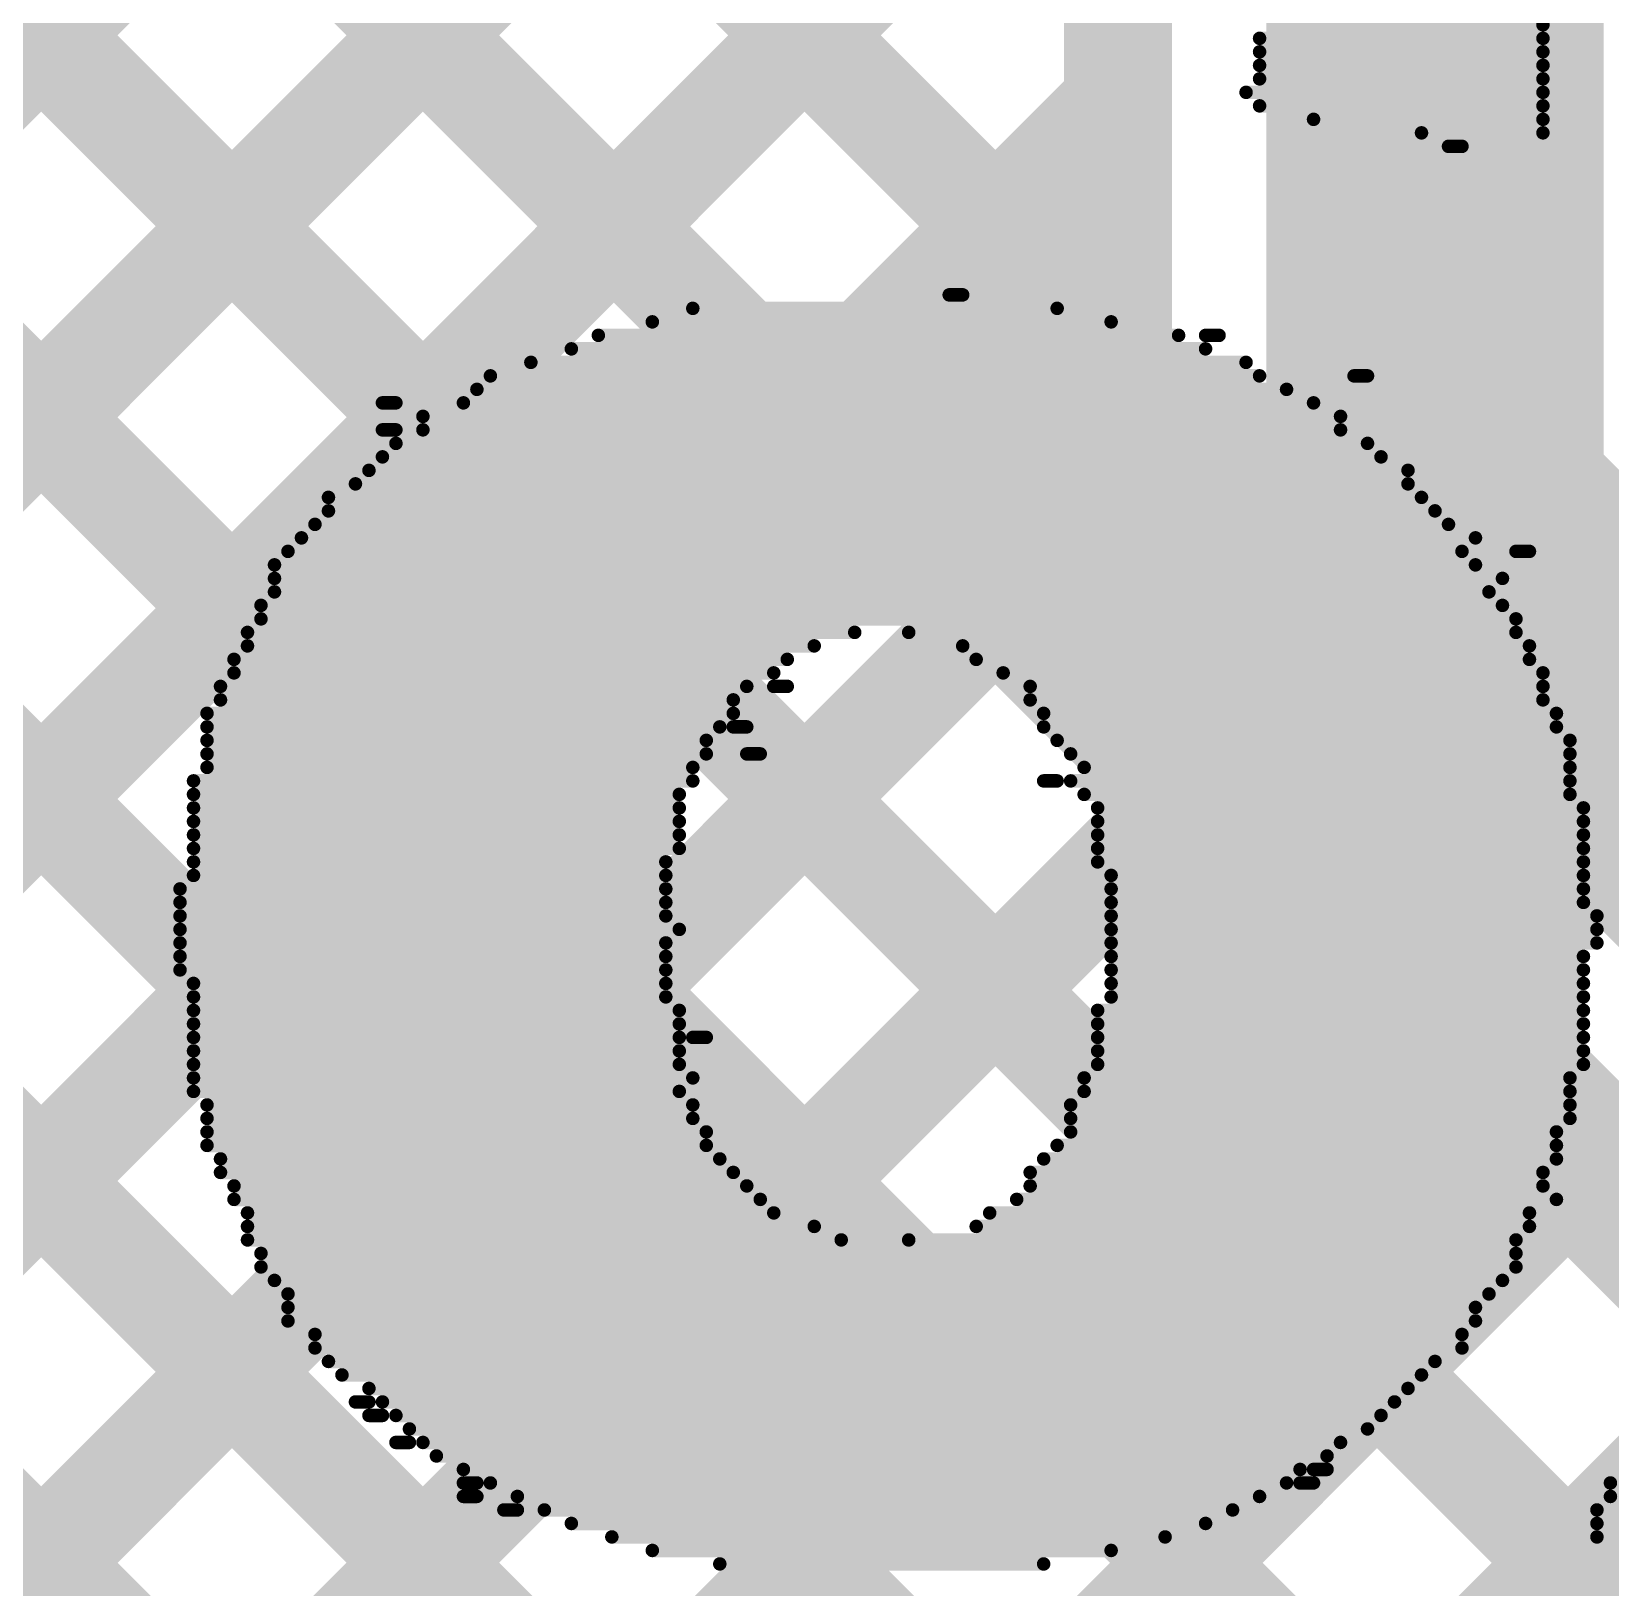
# Model space of a CAD drawing. Header units: millimetres. Extents: x 9.08 to 12.48, y 2.73 to 6.
# Drawn here: x 11.214 to 11.331, y 3.8873 to 4.0025 of the extents above; entities that cross this region are included whole.
import ezdxf

# ---------------------------------------------------------------- set-up
doc = ezdxf.new("R2010")
doc.units = ezdxf.units.MM
doc.header["$MEASUREMENT"] = 0
doc.layers.add('BottomLayer', color=5, linetype='Continuous')
doc.layers.add('BottomOverlay', color=54, linetype='Continuous')

msp = doc.modelspace()

# ---------------------------------------------------------------- linework, layer by layer
at = {"layer": 'BottomLayer'}
for points, const_width in [([(11.04298, 4.23052), (11.2945, 3.97901)], 0.008), ([(11.318, 3.966), (11.318, 4.21825)], 0.025), ([(11.2945, 3.966), (11.2945, 4.20548)], 0.008), ([(11.04298, 4.20224), (11.4025, 3.84272)], 0.008), ([(11.09892, 4.11802), (11.4025, 3.81444)], 0.008), ([(11.08388, 4.10477), (11.4025, 3.78615)], 0.008), ([(11.008, 3.79551), (11.2945, 4.08201)], 0.008), ([(11.008, 3.76723), (11.2945, 4.05373)], 0.008), ([(11.008, 3.73894), (11.2945, 4.02544)], 0.008), ([(11.15968, 4.00069), (11.4025, 3.75787)], 0.008), ([(11.008, 3.71066), (11.2945, 3.99716)], 0.008), ([(11.1138, 3.99), (11.4025, 3.7013)], 0.008), ([(11.14563, 3.98645), (11.4025, 3.72959)], 0.008), ([(11.318, 3.966), (11.426, 3.858)], 0.025), ([(11.00825, 3.68262), (11.2945, 3.96887)], 0.008), ([(11.00825, 3.65434), (11.30234, 3.94843)], 0.008), ([(11.3014, 3.94937), (11.4025, 3.84827)], 0.008), ([(11.02156, 3.63937), (11.31648, 3.93429)], 0.008), ([(11.04985, 3.63937), (11.33062, 3.92014)], 0.008), ([(11.07813, 3.63937), (11.34477, 3.906)], 0.008)]:
    msp.add_lwpolyline(points, dxfattribs=dict(at, const_width=const_width))
for points, const_width in [([(11.2925, 3.99716, 1), (11.2965, 3.99716, 1)], 0.004), ([(11.2925, 3.97901, 1), (11.2965, 3.97901, 1)], 0.004), ([(11.31175, 3.966, 1), (11.32425, 3.966, 1)], 0.0125), ([(11.31175, 3.966, 1), (11.32425, 3.966, 1)], 0.0125), ([(11.2925, 3.96887, 1), (11.2965, 3.96887, 1)], 0.004), ([(11.2925, 3.966, 1), (11.2965, 3.966, 1)], 0.004), ([(11.2925, 3.966, 1), (11.2965, 3.966, 1)], 0.004), ([(11.2925, 3.966, 1), (11.2965, 3.966, 1)], 0.004), ([(11.29938, 3.94938, 1), (11.30338, 3.94938, 1)], 0.004), ([(11.2994, 3.94937, 1), (11.3034, 3.94937, 1)], 0.004), ([(11.2994, 3.94937, 1), (11.3034, 3.94937, 1)], 0.004), ([(11.30034, 3.94843, 1), (11.30434, 3.94843, 1)], 0.004), ([(11.31448, 3.93429, 1), (11.31848, 3.93429, 1)], 0.004), ([(11.32862, 3.92014, 1), (11.33262, 3.92014, 1)], 0.004)]:
    msp.add_lwpolyline(points, format="xyb", close=True, dxfattribs=dict(at, const_width=const_width))
at = {"layer": 'BottomLayer', "const_width": 0.008}
for points in [[(11.30138, 3.94938, -0.198912), (11.2945, 3.966)], [(11.3014, 3.94937, -0.199188), (11.2945, 3.966)]]:
    msp.add_lwpolyline(points, format="xyb", dxfattribs=at)
at = {"layer": 'BottomOverlay', "const_width": 0.0005}
for points in [[(11.32575, 4.003, 1), (11.32625, 4.003, 1)], [(11.30475, 4.002, 1), (11.30525, 4.002, 1)], [(11.30475, 4.001, 1), (11.30525, 4.001, 1)], [(11.32575, 4.002, 1), (11.32625, 4.002, 1)], [(11.32575, 4.001, 1), (11.32625, 4.001, 1)], [(11.30475, 4, 1), (11.30525, 4, 1)], [(11.32575, 4, 1), (11.32625, 4, 1)], [(11.30475, 3.999, 1), (11.30525, 3.999, 1)], [(11.32575, 3.999, 1), (11.32625, 3.999, 1)], [(11.30375, 3.998, 1), (11.30425, 3.998, 1)], [(11.32575, 3.998, 1), (11.32625, 3.998, 1)], [(11.30475, 3.997, 1), (11.30525, 3.997, 1)], [(11.32575, 3.997, 1), (11.32625, 3.997, 1)], [(11.30875, 3.996, 1), (11.30925, 3.996, 1)], [(11.32575, 3.996, 1), (11.32625, 3.996, 1)], [(11.31675, 3.995, 1), (11.31725, 3.995, 1)], [(11.31875, 3.994, 1), (11.31925, 3.994, 1)], [(11.31975, 3.994, 1), (11.32025, 3.994, 1)], [(11.32575, 3.995, 1), (11.32625, 3.995, 1)], [(11.28175, 3.983, 1), (11.28225, 3.983, 1)], [(11.28275, 3.983, 1), (11.28325, 3.983, 1)], [(11.26275, 3.982, 1), (11.26325, 3.982, 1)], [(11.28975, 3.982, 1), (11.29025, 3.982, 1)], [(11.25575, 3.98, 1), (11.25625, 3.98, 1)], [(11.25975, 3.981, 1), (11.26025, 3.981, 1)], [(11.29375, 3.981, 1), (11.29425, 3.981, 1)], [(11.29875, 3.98, 1), (11.29925, 3.98, 1)], [(11.30075, 3.98, 1), (11.30125, 3.98, 1)], [(11.30175, 3.98, 1), (11.30225, 3.98, 1)], [(11.25375, 3.979, 1), (11.25425, 3.979, 1)], [(11.30075, 3.979, 1), (11.30125, 3.979, 1)], [(11.25075, 3.978, 1), (11.25125, 3.978, 1)], [(11.30375, 3.978, 1), (11.30425, 3.978, 1)], [(11.24775, 3.977, 1), (11.24825, 3.977, 1)], [(11.30475, 3.977, 1), (11.30525, 3.977, 1)], [(11.31175, 3.977, 1), (11.31225, 3.977, 1)], [(11.31275, 3.977, 1), (11.31325, 3.977, 1)], [(11.24675, 3.976, 1), (11.24725, 3.976, 1)], [(11.30675, 3.976, 1), (11.30725, 3.976, 1)], [(11.23975, 3.975, 1), (11.24025, 3.975, 1)], [(11.24075, 3.975, 1), (11.24125, 3.975, 1)], [(11.24275, 3.974, 1), (11.24325, 3.974, 1)], [(11.24575, 3.975, 1), (11.24625, 3.975, 1)], [(11.30875, 3.975, 1), (11.30925, 3.975, 1)], [(11.31075, 3.974, 1), (11.31125, 3.974, 1)], [(11.23975, 3.973, 1), (11.24025, 3.973, 1)], [(11.24075, 3.973, 1), (11.24125, 3.973, 1)], [(11.24275, 3.973, 1), (11.24325, 3.973, 1)], [(11.31075, 3.973, 1), (11.31125, 3.973, 1)], [(11.24075, 3.972, 1), (11.24125, 3.972, 1)], [(11.31275, 3.972, 1), (11.31325, 3.972, 1)], [(11.23975, 3.971, 1), (11.24025, 3.971, 1)], [(11.31375, 3.971, 1), (11.31425, 3.971, 1)], [(11.23875, 3.97, 1), (11.23925, 3.97, 1)], [(11.31575, 3.97, 1), (11.31625, 3.97, 1)], [(11.23775, 3.969, 1), (11.23825, 3.969, 1)], [(11.31575, 3.969, 1), (11.31625, 3.969, 1)], [(11.23575, 3.968, 1), (11.23625, 3.968, 1)], [(11.23575, 3.967, 1), (11.23625, 3.967, 1)], [(11.31675, 3.968, 1), (11.31725, 3.968, 1)], [(11.31775, 3.967, 1), (11.31825, 3.967, 1)], [(11.23475, 3.966, 1), (11.23525, 3.966, 1)], [(11.31875, 3.966, 1), (11.31925, 3.966, 1)], [(11.23375, 3.965, 1), (11.23425, 3.965, 1)], [(11.32075, 3.965, 1), (11.32125, 3.965, 1)], [(11.23275, 3.964, 1), (11.23325, 3.964, 1)], [(11.31975, 3.964, 1), (11.32025, 3.964, 1)], [(11.32375, 3.964, 1), (11.32425, 3.964, 1)], [(11.32475, 3.964, 1), (11.32525, 3.964, 1)], [(11.23175, 3.963, 1), (11.23225, 3.963, 1)], [(11.32075, 3.963, 1), (11.32125, 3.963, 1)], [(11.23175, 3.962, 1), (11.23225, 3.962, 1)], [(11.32275, 3.962, 1), (11.32325, 3.962, 1)], [(11.23075, 3.96, 1), (11.23125, 3.96, 1)], [(11.23175, 3.961, 1), (11.23225, 3.961, 1)], [(11.32175, 3.961, 1), (11.32225, 3.961, 1)], [(11.32275, 3.96, 1), (11.32325, 3.96, 1)], [(11.23075, 3.959, 1), (11.23125, 3.959, 1)], [(11.32375, 3.959, 1), (11.32425, 3.959, 1)], [(11.22975, 3.958, 1), (11.23025, 3.958, 1)], [(11.27475, 3.958, 1), (11.27525, 3.958, 1)], [(11.27875, 3.958, 1), (11.27925, 3.958, 1)], [(11.32375, 3.958, 1), (11.32425, 3.958, 1)], [(11.22975, 3.957, 1), (11.23025, 3.957, 1)], [(11.27175, 3.957, 1), (11.27225, 3.957, 1)], [(11.28275, 3.957, 1), (11.28325, 3.957, 1)], [(11.32475, 3.957, 1), (11.32525, 3.957, 1)], [(11.22875, 3.956, 1), (11.22925, 3.956, 1)], [(11.26975, 3.956, 1), (11.27025, 3.956, 1)], [(11.28375, 3.956, 1), (11.28425, 3.956, 1)], [(11.32475, 3.956, 1), (11.32525, 3.956, 1)], [(11.22875, 3.955, 1), (11.22925, 3.955, 1)], [(11.26875, 3.955, 1), (11.26925, 3.955, 1)], [(11.28575, 3.955, 1), (11.28625, 3.955, 1)], [(11.32575, 3.955, 1), (11.32625, 3.955, 1)], [(11.22775, 3.954, 1), (11.22825, 3.954, 1)], [(11.22775, 3.953, 1), (11.22825, 3.953, 1)], [(11.26575, 3.953, 1), (11.26625, 3.953, 1)], [(11.26675, 3.954, 1), (11.26725, 3.954, 1)], [(11.26875, 3.954, 1), (11.26925, 3.954, 1)], [(11.26975, 3.954, 1), (11.27025, 3.954, 1)], [(11.28775, 3.954, 1), (11.28825, 3.954, 1)], [(11.28775, 3.953, 1), (11.28825, 3.953, 1)], [(11.32575, 3.954, 1), (11.32625, 3.954, 1)], [(11.32575, 3.953, 1), (11.32625, 3.953, 1)], [(11.22675, 3.952, 1), (11.22725, 3.952, 1)], [(11.26575, 3.952, 1), (11.26625, 3.952, 1)], [(11.28875, 3.952, 1), (11.28925, 3.952, 1)], [(11.32675, 3.952, 1), (11.32725, 3.952, 1)], [(11.22675, 3.951, 1), (11.22725, 3.951, 1)], [(11.26475, 3.951, 1), (11.26525, 3.951, 1)], [(11.26575, 3.951, 1), (11.26625, 3.951, 1)], [(11.26675, 3.951, 1), (11.26725, 3.951, 1)], [(11.28875, 3.951, 1), (11.28925, 3.951, 1)], [(11.32675, 3.951, 1), (11.32725, 3.951, 1)], [(11.22675, 3.95, 1), (11.22725, 3.95, 1)], [(11.26375, 3.95, 1), (11.26425, 3.95, 1)], [(11.28975, 3.95, 1), (11.29025, 3.95, 1)], [(11.32775, 3.95, 1), (11.32825, 3.95, 1)], [(11.22675, 3.949, 1), (11.22725, 3.949, 1)], [(11.26375, 3.949, 1), (11.26425, 3.949, 1)], [(11.26675, 3.949, 1), (11.26725, 3.949, 1)], [(11.26775, 3.949, 1), (11.26825, 3.949, 1)], [(11.29075, 3.949, 1), (11.29125, 3.949, 1)], [(11.32775, 3.949, 1), (11.32825, 3.949, 1)], [(11.22675, 3.948, 1), (11.22725, 3.948, 1)], [(11.26275, 3.948, 1), (11.26325, 3.948, 1)], [(11.29175, 3.948, 1), (11.29225, 3.948, 1)], [(11.32775, 3.948, 1), (11.32825, 3.948, 1)], [(11.22575, 3.947, 1), (11.22625, 3.947, 1)], [(11.22575, 3.946, 1), (11.22625, 3.946, 1)], [(11.26175, 3.946, 1), (11.26225, 3.946, 1)], [(11.26275, 3.947, 1), (11.26325, 3.947, 1)], [(11.28875, 3.947, 1), (11.28925, 3.947, 1)], [(11.28975, 3.947, 1), (11.29025, 3.947, 1)], [(11.29075, 3.947, 1), (11.29125, 3.947, 1)], [(11.29175, 3.946, 1), (11.29225, 3.946, 1)], [(11.32775, 3.947, 1), (11.32825, 3.947, 1)], [(11.32775, 3.946, 1), (11.32825, 3.946, 1)], [(11.22575, 3.945, 1), (11.22625, 3.945, 1)], [(11.26175, 3.945, 1), (11.26225, 3.945, 1)], [(11.29275, 3.945, 1), (11.29325, 3.945, 1)], [(11.32875, 3.945, 1), (11.32925, 3.945, 1)], [(11.22575, 3.944, 1), (11.22625, 3.944, 1)], [(11.26175, 3.944, 1), (11.26225, 3.944, 1)], [(11.29275, 3.944, 1), (11.29325, 3.944, 1)], [(11.32875, 3.944, 1), (11.32925, 3.944, 1)], [(11.22575, 3.943, 1), (11.22625, 3.943, 1)], [(11.26175, 3.943, 1), (11.26225, 3.943, 1)], [(11.29275, 3.943, 1), (11.29325, 3.943, 1)], [(11.32875, 3.943, 1), (11.32925, 3.943, 1)], [(11.22575, 3.942, 1), (11.22625, 3.942, 1)], [(11.26175, 3.942, 1), (11.26225, 3.942, 1)], [(11.29275, 3.942, 1), (11.29325, 3.942, 1)], [(11.32875, 3.942, 1), (11.32925, 3.942, 1)], [(11.22575, 3.941, 1), (11.22625, 3.941, 1)], [(11.26075, 3.941, 1), (11.26125, 3.941, 1)], [(11.29275, 3.941, 1), (11.29325, 3.941, 1)], [(11.32875, 3.941, 1), (11.32925, 3.941, 1)], [(11.22475, 3.939, 1), (11.22525, 3.939, 1)], [(11.22575, 3.94, 1), (11.22625, 3.94, 1)], [(11.26075, 3.94, 1), (11.26125, 3.94, 1)], [(11.26075, 3.939, 1), (11.26125, 3.939, 1)], [(11.29375, 3.94, 1), (11.29425, 3.94, 1)], [(11.29375, 3.939, 1), (11.29425, 3.939, 1)], [(11.32875, 3.94, 1), (11.32925, 3.94, 1)], [(11.32875, 3.939, 1), (11.32925, 3.939, 1)], [(11.22475, 3.938, 1), (11.22525, 3.938, 1)], [(11.26075, 3.938, 1), (11.26125, 3.938, 1)], [(11.29375, 3.938, 1), (11.29425, 3.938, 1)], [(11.32875, 3.938, 1), (11.32925, 3.938, 1)], [(11.22475, 3.937, 1), (11.22525, 3.937, 1)], [(11.26075, 3.937, 1), (11.26125, 3.937, 1)], [(11.29375, 3.937, 1), (11.29425, 3.937, 1)], [(11.32975, 3.937, 1), (11.33025, 3.937, 1)], [(11.22475, 3.936, 1), (11.22525, 3.936, 1)], [(11.26175, 3.936, 1), (11.26225, 3.936, 1)], [(11.29375, 3.936, 1), (11.29425, 3.936, 1)], [(11.32975, 3.936, 1), (11.33025, 3.936, 1)], [(11.22475, 3.935, 1), (11.22525, 3.935, 1)], [(11.26075, 3.935, 1), (11.26125, 3.935, 1)], [(11.29375, 3.935, 1), (11.29425, 3.935, 1)], [(11.32975, 3.935, 1), (11.33025, 3.935, 1)], [(11.22475, 3.934, 1), (11.22525, 3.934, 1)], [(11.26075, 3.934, 1), (11.26125, 3.934, 1)], [(11.29375, 3.934, 1), (11.29425, 3.934, 1)], [(11.32875, 3.934, 1), (11.32925, 3.934, 1)], [(11.22475, 3.933, 1), (11.22525, 3.933, 1)], [(11.22575, 3.932, 1), (11.22625, 3.932, 1)], [(11.26075, 3.933, 1), (11.26125, 3.933, 1)], [(11.26075, 3.932, 1), (11.26125, 3.932, 1)], [(11.29375, 3.933, 1), (11.29425, 3.933, 1)], [(11.29375, 3.932, 1), (11.29425, 3.932, 1)], [(11.32875, 3.933, 1), (11.32925, 3.933, 1)], [(11.32875, 3.932, 1), (11.32925, 3.932, 1)], [(11.22575, 3.931, 1), (11.22625, 3.931, 1)], [(11.26075, 3.931, 1), (11.26125, 3.931, 1)], [(11.29375, 3.931, 1), (11.29425, 3.931, 1)], [(11.32875, 3.931, 1), (11.32925, 3.931, 1)], [(11.22575, 3.93, 1), (11.22625, 3.93, 1)], [(11.26175, 3.93, 1), (11.26225, 3.93, 1)], [(11.29275, 3.93, 1), (11.29325, 3.93, 1)], [(11.32875, 3.93, 1), (11.32925, 3.93, 1)], [(11.22575, 3.929, 1), (11.22625, 3.929, 1)], [(11.26175, 3.929, 1), (11.26225, 3.929, 1)], [(11.29275, 3.929, 1), (11.29325, 3.929, 1)], [(11.32875, 3.929, 1), (11.32925, 3.929, 1)], [(11.22575, 3.928, 1), (11.22625, 3.928, 1)], [(11.26175, 3.928, 1), (11.26225, 3.928, 1)], [(11.26275, 3.928, 1), (11.26325, 3.928, 1)], [(11.26375, 3.928, 1), (11.26425, 3.928, 1)], [(11.29275, 3.928, 1), (11.29325, 3.928, 1)], [(11.32875, 3.928, 1), (11.32925, 3.928, 1)], [(11.22575, 3.927, 1), (11.22625, 3.927, 1)], [(11.26175, 3.927, 1), (11.26225, 3.927, 1)], [(11.29275, 3.927, 1), (11.29325, 3.927, 1)], [(11.32875, 3.927, 1), (11.32925, 3.927, 1)], [(11.22575, 3.926, 1), (11.22625, 3.926, 1)], [(11.22575, 3.925, 1), (11.22625, 3.925, 1)], [(11.26175, 3.926, 1), (11.26225, 3.926, 1)], [(11.26275, 3.925, 1), (11.26325, 3.925, 1)], [(11.29175, 3.925, 1), (11.29225, 3.925, 1)], [(11.29275, 3.926, 1), (11.29325, 3.926, 1)], [(11.32775, 3.925, 1), (11.32825, 3.925, 1)], [(11.32875, 3.926, 1), (11.32925, 3.926, 1)], [(11.22575, 3.924, 1), (11.22625, 3.924, 1)], [(11.26175, 3.924, 1), (11.26225, 3.924, 1)], [(11.29175, 3.924, 1), (11.29225, 3.924, 1)], [(11.32775, 3.924, 1), (11.32825, 3.924, 1)], [(11.22675, 3.923, 1), (11.22725, 3.923, 1)], [(11.26275, 3.923, 1), (11.26325, 3.923, 1)], [(11.29075, 3.923, 1), (11.29125, 3.923, 1)], [(11.32775, 3.923, 1), (11.32825, 3.923, 1)], [(11.22675, 3.922, 1), (11.22725, 3.922, 1)], [(11.26275, 3.922, 1), (11.26325, 3.922, 1)], [(11.29075, 3.922, 1), (11.29125, 3.922, 1)], [(11.32775, 3.922, 1), (11.32825, 3.922, 1)], [(11.22675, 3.921, 1), (11.22725, 3.921, 1)], [(11.26375, 3.921, 1), (11.26425, 3.921, 1)], [(11.29075, 3.921, 1), (11.29125, 3.921, 1)], [(11.32675, 3.921, 1), (11.32725, 3.921, 1)], [(11.22675, 3.92, 1), (11.22725, 3.92, 1)], [(11.22775, 3.919, 1), (11.22825, 3.919, 1)], [(11.26375, 3.92, 1), (11.26425, 3.92, 1)], [(11.26475, 3.919, 1), (11.26525, 3.919, 1)], [(11.28875, 3.919, 1), (11.28925, 3.919, 1)], [(11.28975, 3.92, 1), (11.29025, 3.92, 1)], [(11.32675, 3.92, 1), (11.32725, 3.92, 1)], [(11.32675, 3.919, 1), (11.32725, 3.919, 1)], [(11.22775, 3.918, 1), (11.22825, 3.918, 1)], [(11.26575, 3.918, 1), (11.26625, 3.918, 1)], [(11.28775, 3.918, 1), (11.28825, 3.918, 1)], [(11.32575, 3.918, 1), (11.32625, 3.918, 1)], [(11.22875, 3.917, 1), (11.22925, 3.917, 1)], [(11.26675, 3.917, 1), (11.26725, 3.917, 1)], [(11.28775, 3.917, 1), (11.28825, 3.917, 1)], [(11.32575, 3.917, 1), (11.32625, 3.917, 1)], [(11.22875, 3.916, 1), (11.22925, 3.916, 1)], [(11.26775, 3.916, 1), (11.26825, 3.916, 1)], [(11.28675, 3.916, 1), (11.28725, 3.916, 1)], [(11.32675, 3.916, 1), (11.32725, 3.916, 1)], [(11.22975, 3.915, 1), (11.23025, 3.915, 1)], [(11.26875, 3.915, 1), (11.26925, 3.915, 1)], [(11.28475, 3.915, 1), (11.28525, 3.915, 1)], [(11.32475, 3.915, 1), (11.32525, 3.915, 1)], [(11.22975, 3.914, 1), (11.23025, 3.914, 1)], [(11.27175, 3.914, 1), (11.27225, 3.914, 1)], [(11.28375, 3.914, 1), (11.28425, 3.914, 1)], [(11.32475, 3.914, 1), (11.32525, 3.914, 1)], [(11.22975, 3.913, 1), (11.23025, 3.913, 1)], [(11.23075, 3.912, 1), (11.23125, 3.912, 1)], [(11.27375, 3.913, 1), (11.27425, 3.913, 1)], [(11.27875, 3.913, 1), (11.27925, 3.913, 1)], [(11.32375, 3.913, 1), (11.32425, 3.913, 1)], [(11.32375, 3.912, 1), (11.32425, 3.912, 1)], [(11.23075, 3.911, 1), (11.23125, 3.911, 1)], [(11.32375, 3.911, 1), (11.32425, 3.911, 1)], [(11.23175, 3.91, 1), (11.23225, 3.91, 1)], [(11.32275, 3.91, 1), (11.32325, 3.91, 1)], [(11.23275, 3.909, 1), (11.23325, 3.909, 1)], [(11.32175, 3.909, 1), (11.32225, 3.909, 1)], [(11.23275, 3.908, 1), (11.23325, 3.908, 1)], [(11.32075, 3.908, 1), (11.32125, 3.908, 1)], [(11.23275, 3.907, 1), (11.23325, 3.907, 1)], [(11.32075, 3.907, 1), (11.32125, 3.907, 1)], [(11.23475, 3.906, 1), (11.23525, 3.906, 1)], [(11.23475, 3.905, 1), (11.23525, 3.905, 1)], [(11.31975, 3.906, 1), (11.32025, 3.906, 1)], [(11.31975, 3.905, 1), (11.32025, 3.905, 1)], [(11.23575, 3.904, 1), (11.23625, 3.904, 1)], [(11.31775, 3.904, 1), (11.31825, 3.904, 1)], [(11.23675, 3.903, 1), (11.23725, 3.903, 1)], [(11.31675, 3.903, 1), (11.31725, 3.903, 1)], [(11.23875, 3.902, 1), (11.23925, 3.902, 1)], [(11.31575, 3.902, 1), (11.31625, 3.902, 1)], [(11.23775, 3.901, 1), (11.23825, 3.901, 1)], [(11.23875, 3.901, 1), (11.23925, 3.901, 1)], [(11.23975, 3.901, 1), (11.24025, 3.901, 1)], [(11.31475, 3.901, 1), (11.31525, 3.901, 1)], [(11.23875, 3.9, 1), (11.23925, 3.9, 1)], [(11.23975, 3.9, 1), (11.24025, 3.9, 1)], [(11.24075, 3.9, 1), (11.24125, 3.9, 1)], [(11.31375, 3.9, 1), (11.31425, 3.9, 1)], [(11.24075, 3.898, 1), (11.24125, 3.898, 1)], [(11.24175, 3.899, 1), (11.24225, 3.899, 1)], [(11.24175, 3.898, 1), (11.24225, 3.898, 1)], [(11.24275, 3.898, 1), (11.24325, 3.898, 1)], [(11.31075, 3.898, 1), (11.31125, 3.898, 1)], [(11.31275, 3.899, 1), (11.31325, 3.899, 1)], [(11.24375, 3.897, 1), (11.24425, 3.897, 1)], [(11.30975, 3.897, 1), (11.31025, 3.897, 1)], [(11.24575, 3.896, 1), (11.24625, 3.896, 1)], [(11.30775, 3.896, 1), (11.30825, 3.896, 1)], [(11.30875, 3.896, 1), (11.30925, 3.896, 1)], [(11.30975, 3.896, 1), (11.31025, 3.896, 1)], [(11.24575, 3.895, 1), (11.24625, 3.895, 1)], [(11.24675, 3.895, 1), (11.24725, 3.895, 1)], [(11.24775, 3.895, 1), (11.24825, 3.895, 1)], [(11.30675, 3.895, 1), (11.30725, 3.895, 1)], [(11.30775, 3.895, 1), (11.30825, 3.895, 1)], [(11.30875, 3.895, 1), (11.30925, 3.895, 1)], [(11.33075, 3.895, 1), (11.33125, 3.895, 1)], [(11.24575, 3.894, 1), (11.24625, 3.894, 1)], [(11.24675, 3.894, 1), (11.24725, 3.894, 1)], [(11.24975, 3.894, 1), (11.25025, 3.894, 1)], [(11.30475, 3.894, 1), (11.30525, 3.894, 1)], [(11.33075, 3.894, 1), (11.33125, 3.894, 1)], [(11.24875, 3.893, 1), (11.24925, 3.893, 1)], [(11.24975, 3.893, 1), (11.25025, 3.893, 1)], [(11.25175, 3.893, 1), (11.25225, 3.893, 1)], [(11.30275, 3.893, 1), (11.30325, 3.893, 1)], [(11.32975, 3.893, 1), (11.33025, 3.893, 1)], [(11.25375, 3.892, 1), (11.25425, 3.892, 1)], [(11.25675, 3.891, 1), (11.25725, 3.891, 1)], [(11.29775, 3.891, 1), (11.29825, 3.891, 1)], [(11.30075, 3.892, 1), (11.30125, 3.892, 1)], [(11.32975, 3.892, 1), (11.33025, 3.892, 1)], [(11.32975, 3.891, 1), (11.33025, 3.891, 1)], [(11.25975, 3.89, 1), (11.26025, 3.89, 1)], [(11.29375, 3.89, 1), (11.29425, 3.89, 1)], [(11.26475, 3.889, 1), (11.26525, 3.889, 1)], [(11.28875, 3.889, 1), (11.28925, 3.889, 1)]]:
    msp.add_lwpolyline(points, format="xyb", close=True, dxfattribs=at)
at = {"layer": 'BottomOverlay', "const_width": 0.001}
for points in [[(11.305, 4.002), (11.326, 4.002)], [(11.305, 4.001), (11.326, 4.001)], [(11.305, 4), (11.326, 4)], [(11.305, 3.999), (11.326, 3.999)], [(11.304, 3.998), (11.326, 3.998)], [(11.305, 3.997), (11.326, 3.997)], [(11.309, 3.996), (11.326, 3.996)], [(11.317, 3.995), (11.326, 3.995)], [(11.319, 3.994), (11.32, 3.994)], [(11.282, 3.983), (11.283, 3.983)], [(11.263, 3.982), (11.29, 3.982)], [(11.256, 3.98), (11.299, 3.98)], [(11.26, 3.981), (11.294, 3.981)], [(11.301, 3.98), (11.302, 3.98)], [(11.254, 3.979), (11.301, 3.979)], [(11.251, 3.978), (11.304, 3.978)], [(11.248, 3.977), (11.305, 3.977)], [(11.312, 3.977), (11.313, 3.977)], [(11.247, 3.976), (11.307, 3.976)], [(11.24, 3.975), (11.241, 3.975)], [(11.243, 3.974), (11.311, 3.974)], [(11.246, 3.975), (11.309, 3.975)], [(11.24, 3.973), (11.241, 3.973)], [(11.243, 3.973), (11.311, 3.973)], [(11.241, 3.972), (11.313, 3.972)], [(11.24, 3.971), (11.314, 3.971)], [(11.239, 3.97), (11.316, 3.97)], [(11.238, 3.969), (11.316, 3.969)], [(11.236, 3.968), (11.317, 3.968)], [(11.236, 3.967), (11.318, 3.967)], [(11.235, 3.966), (11.319, 3.966)], [(11.234, 3.965), (11.321, 3.965)], [(11.233, 3.964), (11.32, 3.964)], [(11.324, 3.964), (11.325, 3.964)], [(11.232, 3.963), (11.321, 3.963)], [(11.232, 3.962), (11.323, 3.962)], [(11.231, 3.96), (11.323, 3.96)], [(11.232, 3.961), (11.322, 3.961)], [(11.231, 3.959), (11.324, 3.959)], [(11.23, 3.958), (11.275, 3.958)], [(11.279, 3.958), (11.324, 3.958)], [(11.23, 3.957), (11.272, 3.957)], [(11.283, 3.957), (11.325, 3.957)], [(11.229, 3.956), (11.27, 3.956)], [(11.284, 3.956), (11.325, 3.956)], [(11.229, 3.955), (11.269, 3.955)], [(11.286, 3.955), (11.326, 3.955)], [(11.228, 3.954), (11.267, 3.954)], [(11.228, 3.953), (11.266, 3.953)], [(11.269, 3.954), (11.27, 3.954)], [(11.288, 3.954), (11.326, 3.954)], [(11.288, 3.953), (11.326, 3.953)], [(11.227, 3.952), (11.266, 3.952)], [(11.289, 3.952), (11.327, 3.952)], [(11.227, 3.951), (11.265, 3.951)], [(11.266, 3.951), (11.267, 3.951)], [(11.289, 3.951), (11.327, 3.951)], [(11.227, 3.95), (11.264, 3.95)], [(11.29, 3.95), (11.328, 3.95)], [(11.227, 3.949), (11.264, 3.949)], [(11.267, 3.949), (11.268, 3.949)], [(11.291, 3.949), (11.328, 3.949)], [(11.227, 3.948), (11.263, 3.948)], [(11.292, 3.948), (11.328, 3.948)], [(11.226, 3.947), (11.263, 3.947)], [(11.226, 3.946), (11.262, 3.946)], [(11.289, 3.947), (11.29, 3.947)], [(11.291, 3.947), (11.328, 3.947)], [(11.292, 3.946), (11.328, 3.946)], [(11.226, 3.945), (11.262, 3.945)], [(11.293, 3.945), (11.329, 3.945)], [(11.226, 3.944), (11.262, 3.944)], [(11.293, 3.944), (11.329, 3.944)], [(11.226, 3.943), (11.262, 3.943)], [(11.293, 3.943), (11.329, 3.943)], [(11.226, 3.942), (11.262, 3.942)], [(11.293, 3.942), (11.329, 3.942)], [(11.226, 3.941), (11.261, 3.941)], [(11.293, 3.941), (11.329, 3.941)], [(11.225, 3.939), (11.261, 3.939)], [(11.226, 3.94), (11.261, 3.94)], [(11.294, 3.94), (11.329, 3.94)], [(11.294, 3.939), (11.329, 3.939)], [(11.225, 3.938), (11.261, 3.938)], [(11.294, 3.938), (11.329, 3.938)], [(11.225, 3.937), (11.261, 3.937)], [(11.294, 3.937), (11.33, 3.937)], [(11.225, 3.936), (11.262, 3.936)], [(11.294, 3.936), (11.33, 3.936)], [(11.225, 3.935), (11.261, 3.935)], [(11.294, 3.935), (11.33, 3.935)], [(11.225, 3.934), (11.261, 3.934)], [(11.294, 3.934), (11.329, 3.934)], [(11.225, 3.933), (11.261, 3.933)], [(11.226, 3.932), (11.261, 3.932)], [(11.294, 3.933), (11.329, 3.933)], [(11.294, 3.932), (11.329, 3.932)], [(11.226, 3.931), (11.261, 3.931)], [(11.294, 3.931), (11.329, 3.931)], [(11.226, 3.93), (11.262, 3.93)], [(11.293, 3.93), (11.329, 3.93)], [(11.226, 3.929), (11.262, 3.929)], [(11.293, 3.929), (11.329, 3.929)], [(11.226, 3.928), (11.262, 3.928)], [(11.263, 3.928), (11.264, 3.928)], [(11.293, 3.928), (11.329, 3.928)], [(11.226, 3.927), (11.262, 3.927)], [(11.293, 3.927), (11.329, 3.927)], [(11.226, 3.926), (11.262, 3.926)], [(11.226, 3.925), (11.263, 3.925)], [(11.292, 3.925), (11.328, 3.925)], [(11.293, 3.926), (11.329, 3.926)], [(11.226, 3.924), (11.262, 3.924)], [(11.292, 3.924), (11.328, 3.924)], [(11.227, 3.923), (11.263, 3.923)], [(11.291, 3.923), (11.328, 3.923)], [(11.227, 3.922), (11.263, 3.922)], [(11.291, 3.922), (11.328, 3.922)], [(11.227, 3.921), (11.264, 3.921)], [(11.291, 3.921), (11.327, 3.921)], [(11.227, 3.92), (11.264, 3.92)], [(11.228, 3.919), (11.265, 3.919)], [(11.289, 3.919), (11.327, 3.919)], [(11.29, 3.92), (11.327, 3.92)], [(11.228, 3.918), (11.266, 3.918)], [(11.288, 3.918), (11.326, 3.918)], [(11.229, 3.917), (11.267, 3.917)], [(11.288, 3.917), (11.326, 3.917)], [(11.229, 3.916), (11.268, 3.916)], [(11.287, 3.916), (11.327, 3.916)], [(11.23, 3.915), (11.269, 3.915)], [(11.285, 3.915), (11.325, 3.915)], [(11.23, 3.914), (11.272, 3.914)], [(11.284, 3.914), (11.325, 3.914)], [(11.23, 3.913), (11.274, 3.913)], [(11.231, 3.912), (11.324, 3.912)], [(11.279, 3.913), (11.324, 3.913)], [(11.231, 3.911), (11.324, 3.911)], [(11.232, 3.91), (11.323, 3.91)], [(11.233, 3.909), (11.322, 3.909)], [(11.233, 3.908), (11.321, 3.908)], [(11.233, 3.907), (11.321, 3.907)], [(11.235, 3.906), (11.32, 3.906)], [(11.235, 3.905), (11.32, 3.905)], [(11.236, 3.904), (11.318, 3.904)], [(11.237, 3.903), (11.317, 3.903)], [(11.239, 3.902), (11.316, 3.902)], [(11.238, 3.901), (11.239, 3.901)], [(11.24, 3.901), (11.315, 3.901)], [(11.239, 3.9), (11.24, 3.9)], [(11.241, 3.9), (11.314, 3.9)], [(11.241, 3.898), (11.242, 3.898)], [(11.242, 3.899), (11.313, 3.899)], [(11.243, 3.898), (11.311, 3.898)], [(11.244, 3.897), (11.31, 3.897)], [(11.246, 3.896), (11.308, 3.896)], [(11.309, 3.896), (11.31, 3.896)], [(11.246, 3.895), (11.247, 3.895)], [(11.248, 3.895), (11.307, 3.895)], [(11.308, 3.895), (11.309, 3.895)], [(11.331, 3.895), (11.376, 3.895)], [(11.246, 3.894), (11.247, 3.894)], [(11.25, 3.894), (11.305, 3.894)], [(11.331, 3.894), (11.377, 3.894)], [(11.249, 3.893), (11.25, 3.893)], [(11.252, 3.893), (11.303, 3.893)], [(11.33, 3.893), (11.375, 3.893)], [(11.254, 3.892), (11.301, 3.892)], [(11.257, 3.891), (11.298, 3.891)], [(11.33, 3.892), (11.375, 3.892)], [(11.33, 3.891), (11.374, 3.891)], [(11.26, 3.89), (11.294, 3.89)], [(11.265, 3.889), (11.289, 3.889)]]:
    msp.add_lwpolyline(points, dxfattribs=at)

doc.saveas('drawing.dxf')
